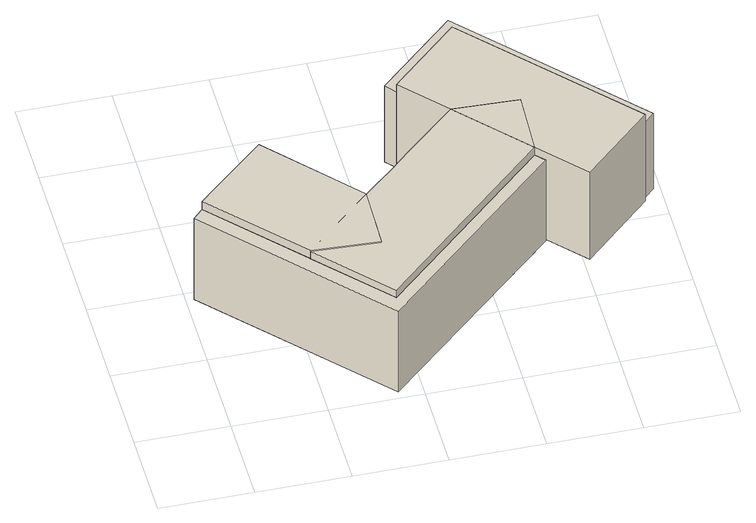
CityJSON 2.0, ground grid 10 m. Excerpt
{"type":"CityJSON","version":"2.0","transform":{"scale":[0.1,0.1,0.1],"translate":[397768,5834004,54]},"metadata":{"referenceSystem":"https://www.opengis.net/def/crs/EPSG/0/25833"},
"CityObjects":{
"building1":{"type":"Building","attributes":{"Gemeindeschluessel":"11000003","function":"31001_1010"},"address":[{"country":"Germany","locality":"Berlin","thoroughfareNumber":"126","thoroughfareName":"Pölnitzweg"}],"children":["building1-1","building1-2","building1-3","building1-4","building1-5"]},
"building1-1":{"type":"BuildingPart","attributes":{"BezugspunktDach":"2200","measuredHeight":12.69,"storeysAboveGround":3},"parents":["building1"],"geometry":[{"type":"MultiSurface","lod":"1","boundaries":[[[0,1,2,3,4,5,6,7]],[[8,9,10,11,12,13,14,15]],[[8,15,7,6]],[[9,8,6,5]],[[10,9,5,4]],[[11,10,4,3]],[[12,11,3,2]],[[13,12,2,1]],[[16,17,13,1,0]],[[18,16,14,0,7]],[[14,13,17,16]],[[15,14,16,18]]]}]},
"building1-2":{"type":"BuildingPart","attributes":{"BezugspunktDach":"2200","measuredHeight":12.7,"storeysAboveGround":3},"parents":["building1"],"geometry":[{"type":"MultiSurface","lod":"1","boundaries":[[[19,20,21,22]],[[23,24,25,26]],[[27,28,22,21]],[[23,26,29,30]],[[24,23,21,20],[30,31,32,27]],[[25,24,20,19]],[[26,13,17,33,34,25,19,22]],[[30,29,28,27]],[[32,31,30,27]],[[34,33,17,13]]]}]},
"building1-3":{"type":"BuildingPart","attributes":{"BezugspunktDach":"2200","measuredHeight":10.96,"storeysAboveGround":3},"parents":["building1"],"geometry":[{"type":"MultiSurface","lod":"1","boundaries":[[[35,33,17,16,36,37]],[[38,39,40,41,42,43]],[[38,43,37,36]],[[39,38,44,45,15,14]],[[40,39,46,14,13]],[[41,40,13,34]],[[42,41,33,35]],[[43,42,35,37]],[[14,15,18,16]],[[36,18,15,45,44]],[[13,14,46,16,17,47]],[[34,13,17,33]]]}]},
"building1-4":{"type":"BuildingPart","attributes":{"BezugspunktDach":"2200","measuredHeight":12.74,"storeysAboveGround":3},"parents":["building1"],"geometry":[{"type":"Solid","lod":"1","boundaries":[[[[48,49,50,51,52]],[[53,8,54,15,45]],[[53,45,52,51]],[[8,53,51,50]],[[54,8,50,49]],[[15,54,49,48]],[[45,36,18,15,48,52]],[[15,18,36,45]]]]}]},
"building1-5":{"type":"BuildingPart","attributes":{"BezugspunktDach":"2200","measuredHeight":10.29,"storeysAboveGround":3},"parents":["building1"],"geometry":[{"type":"MultiSurface","lod":"1","boundaries":[[[28,27,32,55,56,57]],[[58,59,31,30,29,60]],[[58,60,57,56]],[[59,58,56,55]],[[31,59,55,32]],[[60,29,28,57]],[[30,31,61,32,27]],[[30,62,27,28,29]]]}]}
},
"vertices":[
[177,29,126],[361,200,126],[364,272,126],[293,275,126],[238,225,126],[217,205,126],[181,173,126],[107,105,126],[181,173,8],[217,205,8],[238,225,8],[293,275,8],[364,272,8],[361,200,8],[177,29,8],[107,105,8],[177,29,116],[361,200,116],[107,105,116],
[406,151,126],[480,221,126],[323,392,126],[249,323,126],[323,392,8],[480,221,8],[406,151,8],[249,323,8],[323,392,116],[249,323,116],[249,323,13],[323,392,13],[480,221,13],[480,221,116],[370,190,116],[370,190,8],
[174,9,116],[19,201,116],[8,190,116],[19,201,6],[177,29,6],[361,200,6],[370,190,6],[174,9,6],[8,190,6],[19,201,69],[19,201,8],[177,29,74],[361,200,29],
[107,105,127],[179,101,127],[181,173,127],[94,269,127],[19,201,127],[94,269,8],[179,101,8],
[491,231,116],[324,413,116],[239,334,116],[324,413,13],[491,231,13],[239,334,13],[480,221,86],[323,392,53]
]}
